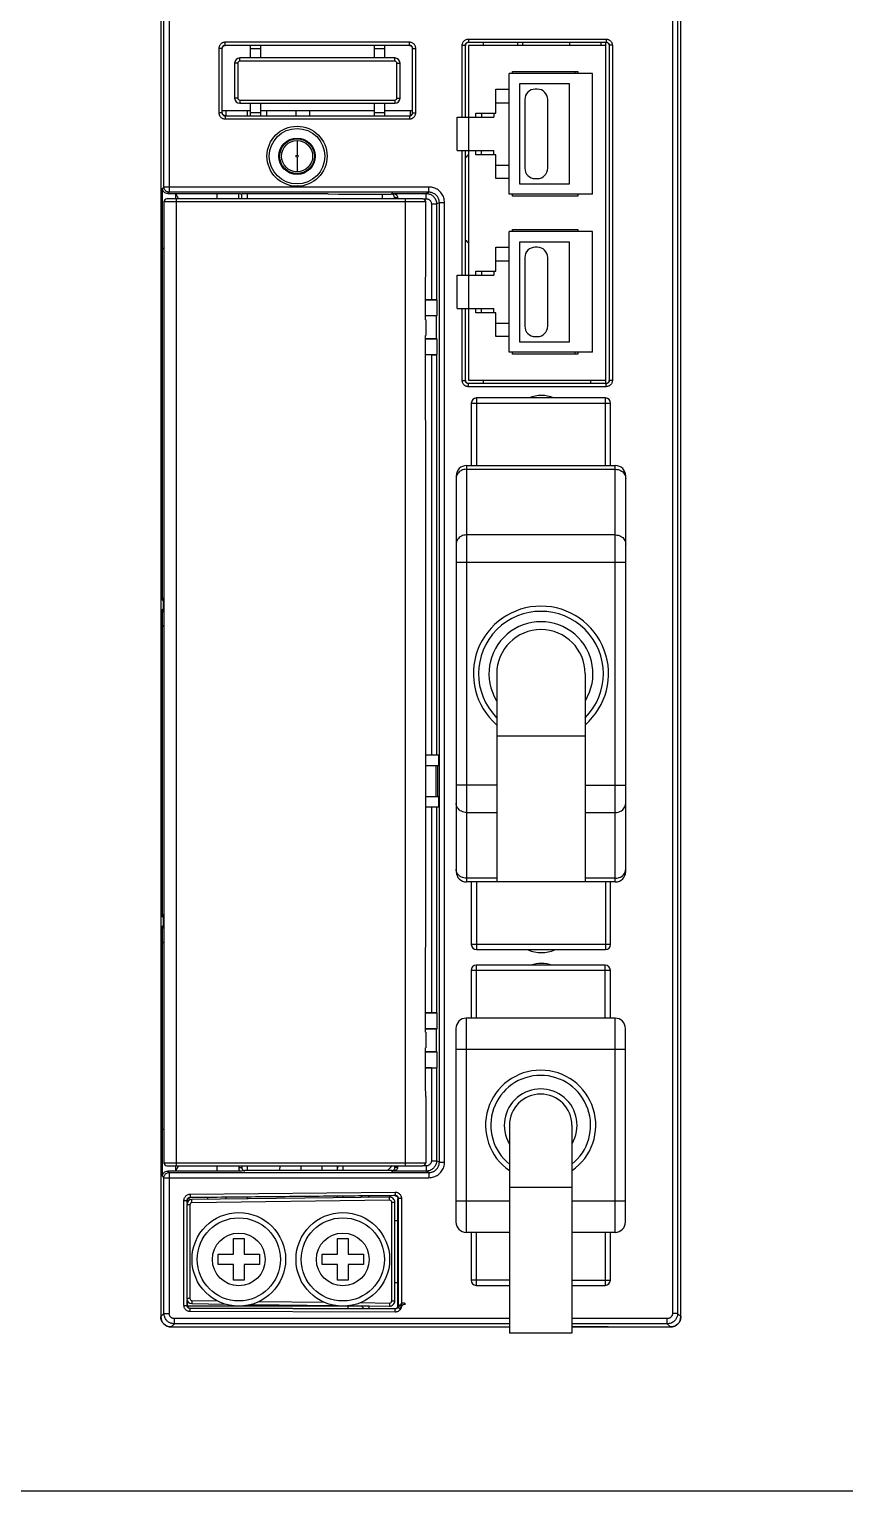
# Model space of a CAD drawing. Header units: millimetres. Extents: x -300 to 54435, y -106 to 60527.
# Drawn here: x 3720.9 to 3799.3, y 1550.3 to 1690.8 of the extents above; entities that cross this region are included whole.
import ezdxf

# ---------------------------------------------------------------- set-up
doc = ezdxf.new("R2010")
doc.units = ezdxf.units.MM

msp = doc.modelspace()

# ---------------------------------------------------------------- linework, layer by layer
at = {"color": 7, "linetype": 'Continuous'}
for p, q in [((3733.569, 1725.922), (3733.569, 1567.027)), ((3783.569, 1567.027), (3783.569, 1725.922)), ((3733.607, 1684.527), (3733.607, 1693.527)), ((3734.374, 1692.787), (3734.374, 1675.167)), ((3782.763, 1692.787), (3782.763, 1567.332)), ((3733.874, 1675.667), (3733.874, 1692.304)), ((3783.263, 1692.304), (3783.263, 1567.332)), ((3763.152, 1689.894), (3776.385, 1689.894)), ((3763.152, 1689.894), (3763.152, 1689.594)), ((3776.385, 1689.894), (3776.385, 1689.594)), ((3739.453, 1688.993), (3739.153, 1688.993)), ((3739.153, 1688.993), (3739.153, 1682.811)), ((3739.453, 1688.993), (3739.469, 1688.977)), ((3739.453, 1688.993), (3739.453, 1682.811)), ((3739.753, 1689.293), (3739.753, 1689.593)), ((3757.485, 1689.593), (3739.753, 1689.593)), ((3739.753, 1689.293), (3739.769, 1689.277)), ((3757.485, 1689.293), (3739.753, 1689.293)), ((3742.169, 1689.277), (3742.169, 1688.077)), ((3742.169, 1688.977), (3743.169, 1688.977)), ((3743.169, 1689.277), (3743.169, 1688.077)), ((3754.069, 1689.277), (3754.069, 1688.077)), ((3754.069, 1688.977), (3755.069, 1688.977)), ((3755.069, 1689.277), (3755.069, 1688.077)), ((3757.469, 1689.277), (3757.485, 1689.293)), ((3757.485, 1689.293), (3757.485, 1689.593)), ((3757.769, 1688.977), (3757.785, 1688.993)), ((3757.785, 1688.993), (3758.084, 1688.993)), ((3757.785, 1682.811), (3757.785, 1688.993)), ((3758.084, 1682.811), (3758.084, 1688.993)), ((3762.552, 1689.294), (3762.852, 1689.294)), ((3762.552, 1682.377), (3762.552, 1689.294)), ((3762.852, 1682.377), (3762.852, 1689.294)), ((3763.152, 1689.594), (3776.385, 1689.594)), ((3776.369, 1689.277), (3763.169, 1689.277)), ((3763.169, 1689.277), (3763.169, 1682.377)), ((3764.569, 1689.594), (3764.569, 1689.277)), ((3767.869, 1689.594), (3767.869, 1689.277)), ((3768.369, 1689.277), (3768.369, 1689.594)), ((3772.869, 1689.594), (3772.869, 1689.277)), ((3775.869, 1689.594), (3775.869, 1689.277)), ((3776.369, 1656.777), (3776.369, 1689.594)), ((3776.985, 1689.294), (3776.685, 1689.294)), ((3776.685, 1689.294), (3776.685, 1657.06)), ((3776.985, 1689.294), (3776.985, 1657.06)), ((3740.669, 1687.577), (3740.669, 1684.227)), ((3740.969, 1687.577), (3740.669, 1687.577)), ((3740.969, 1687.577), (3740.969, 1684.227)), ((3756.069, 1688.077), (3741.169, 1688.077)), ((3741.169, 1687.777), (3741.169, 1688.077)), ((3756.069, 1687.777), (3741.169, 1687.777)), ((3756.069, 1687.777), (3756.069, 1688.077)), ((3756.269, 1684.227), (3756.269, 1687.577)), ((3756.269, 1687.577), (3756.569, 1687.577)), ((3756.569, 1684.227), (3756.569, 1687.577)), ((3767.069, 1674.977), (3767.069, 1686.577)), ((3775.069, 1686.577), (3767.069, 1686.577)), ((3767.369, 1686.777), (3773.669, 1686.777)), ((3767.369, 1686.577), (3767.369, 1686.777)), ((3768.069, 1685.577), (3768.069, 1675.977)), ((3772.869, 1685.577), (3768.069, 1685.577)), ((3772.869, 1675.977), (3772.869, 1685.577)), ((3773.369, 1686.777), (3773.369, 1686.577)), ((3773.669, 1686.777), (3773.669, 1686.577)), ((3775.069, 1674.977), (3775.069, 1686.577)), ((3733.569, 1684.527), (3733.607, 1684.527)), ((3740.969, 1684.227), (3740.669, 1684.227)), ((3741.169, 1684.027), (3756.069, 1684.027)), ((3741.169, 1684.027), (3741.169, 1683.727)), ((3756.069, 1684.027), (3756.069, 1683.727)), ((3756.269, 1684.227), (3756.569, 1684.227)), ((3765.769, 1682.777), (3765.769, 1685.077)), ((3765.769, 1685.077), (3767.069, 1685.077)), ((3768.569, 1684.077), (3768.569, 1677.477)), ((3769.769, 1685.077), (3769.569, 1685.077)), ((3770.769, 1677.477), (3770.769, 1684.077)), ((3739.453, 1682.811), (3739.153, 1682.811)), ((3739.453, 1682.811), (3739.469, 1682.827)), ((3739.469, 1683.027), (3742.169, 1683.027)), ((3739.869, 1682.527), (3739.869, 1683.027)), ((3741.169, 1683.727), (3756.069, 1683.727)), ((3741.869, 1683.027), (3741.869, 1682.527)), ((3742.169, 1683.727), (3742.169, 1682.527)), ((3742.169, 1682.827), (3743.169, 1682.827)), ((3743.169, 1683.727), (3743.169, 1682.527)), ((3743.169, 1683.027), (3754.069, 1683.027)), ((3743.769, 1682.527), (3743.769, 1683.027)), ((3746.569, 1682.527), (3746.569, 1683.027)), ((3747.869, 1683.027), (3747.869, 1682.527)), ((3754.069, 1683.727), (3754.069, 1682.527)), ((3754.069, 1682.827), (3755.069, 1682.827)), ((3755.069, 1683.727), (3755.069, 1682.527)), ((3755.069, 1683.027), (3757.769, 1683.027)), ((3757.569, 1682.527), (3757.569, 1683.027)), ((3757.785, 1682.811), (3757.769, 1682.827)), ((3757.785, 1682.811), (3758.084, 1682.811)), ((3763.869, 1682.377), (3763.869, 1682.777)), ((3763.869, 1682.777), (3765.769, 1682.777)), ((3764.398, 1682.777), (3764.398, 1682.377)), ((3765.598, 1682.777), (3765.598, 1682.377)), ((3765.769, 1683.777), (3767.069, 1683.777)), ((3739.753, 1682.511), (3739.769, 1682.527)), ((3739.753, 1682.511), (3739.753, 1682.211)), ((3739.753, 1682.511), (3757.485, 1682.511)), ((3739.753, 1682.211), (3757.485, 1682.211)), ((3757.485, 1682.511), (3757.469, 1682.527)), ((3757.485, 1682.511), (3757.485, 1682.211)), ((3762.069, 1679.177), (3762.069, 1682.377)), ((3762.069, 1682.377), (3765.598, 1682.377)), ((3763.192, 1679.177), (3763.192, 1682.377)), ((3746.669, 1680.127), (3746.669, 1678.727)), ((3746.669, 1678.527), (3746.669, 1677.127)), ((3762.069, 1679.177), (3765.598, 1679.177)), ((3762.552, 1667.177), (3762.552, 1679.177)), ((3762.852, 1667.177), (3762.852, 1679.177)), ((3763.169, 1679.177), (3763.169, 1667.177)), ((3763.869, 1678.777), (3763.869, 1679.177)), ((3765.769, 1678.777), (3763.869, 1678.777)), ((3764.398, 1678.777), (3764.398, 1679.177)), ((3765.598, 1678.777), (3765.598, 1679.177)), ((3765.769, 1676.477), (3765.769, 1678.777)), ((3765.769, 1677.777), (3767.069, 1677.777)), ((3733.874, 1675.667), (3733.735, 1675.527)), ((3759.348, 1675.667), (3733.874, 1675.667)), ((3759.348, 1675.167), (3759.348, 1675.667)), ((3767.069, 1676.477), (3765.769, 1676.477)), ((3768.069, 1675.977), (3772.869, 1675.977)), ((3769.569, 1676.477), (3769.769, 1676.477)), ((3733.735, 1669.693), (3733.735, 1675.527)), ((3733.854, 1674.227), (3733.854, 1581.827)), ((3759.054, 1674.227), (3733.854, 1674.227)), ((3758.754, 1674.527), (3734.154, 1674.527)), ((3734.374, 1675.167), (3734.234, 1675.027)), ((3734.234, 1675.027), (3741.063, 1675.027)), ((3759.348, 1675.167), (3734.374, 1675.167)), ((3734.969, 1675.027), (3735.281, 1674.527)), ((3734.969, 1675.027), (3734.969, 1674.527)), ((3735.054, 1674.527), (3735.054, 1581.527)), ((3738.969, 1675.027), (3738.969, 1674.527)), ((3741.063, 1674.527), (3741.063, 1675.027)), ((3749.669, 1675.023), (3741.346, 1675.023)), ((3741.365, 1675.023), (3741.363, 1675.022)), ((3741.363, 1674.527), (3741.363, 1675.022)), ((3741.869, 1675.023), (3741.869, 1674.527)), ((3749.669, 1675.023), (3750.669, 1674.989)), ((3750.669, 1674.989), (3755.73, 1674.989)), ((3754.869, 1674.527), (3754.869, 1674.989)), ((3755.73, 1674.989), (3755.777, 1675.036)), ((3755.777, 1675.036), (3759.087, 1675.036)), ((3756.03, 1674.689), (3756.064, 1674.722)), ((3756.03, 1674.527), (3756.03, 1674.689)), ((3757.054, 1674.527), (3757.054, 1581.527)), ((3758.754, 1674.536), (3759.086, 1674.536)), ((3759.054, 1667.547), (3759.054, 1674.227)), ((3759.086, 1674.536), (3759.086, 1675.036)), ((3759.087, 1675.036), (3759.348, 1675.167)), ((3760.086, 1674.036), (3760.349, 1674.167)), ((3760.349, 1581.887), (3760.349, 1674.167)), ((3760.349, 1674.167), (3760.848, 1674.167)), ((3760.848, 1581.887), (3760.848, 1674.167)), ((3775.069, 1674.977), (3767.069, 1674.977)), ((3767.369, 1674.777), (3767.369, 1674.977)), ((3773.669, 1674.777), (3767.369, 1674.777)), ((3773.669, 1674.977), (3773.669, 1674.777)), ((3759.586, 1674.036), (3760.086, 1674.036)), ((3759.586, 1674.036), (3759.586, 1664.819)), ((3760.086, 1674.036), (3760.086, 1664.811)), ((3767.069, 1659.777), (3767.069, 1671.377)), ((3775.069, 1671.377), (3767.069, 1671.377)), ((3767.369, 1671.577), (3773.669, 1671.577)), ((3767.369, 1671.377), (3767.369, 1671.577)), ((3773.669, 1671.577), (3773.669, 1671.377)), ((3775.069, 1659.777), (3775.069, 1671.377)), ((3768.069, 1670.377), (3768.069, 1660.777)), ((3772.869, 1670.377), (3768.069, 1670.377)), ((3772.869, 1660.777), (3772.869, 1670.377)), ((3733.854, 1669.812), (3733.733, 1669.691)), ((3733.733, 1635.929), (3733.733, 1669.691)), ((3765.769, 1667.577), (3765.769, 1669.877)), ((3765.769, 1669.877), (3767.069, 1669.877)), ((3765.769, 1668.577), (3767.069, 1668.577)), ((3768.569, 1668.877), (3768.569, 1662.277)), ((3769.769, 1669.877), (3769.569, 1669.877)), ((3770.769, 1662.277), (3770.769, 1668.877)), ((3762.069, 1663.977), (3762.069, 1667.177)), ((3762.069, 1667.177), (3765.598, 1667.177)), ((3763.192, 1663.977), (3763.192, 1667.177)), ((3763.869, 1667.177), (3763.869, 1667.577)), ((3763.869, 1667.577), (3765.769, 1667.577)), ((3764.398, 1667.577), (3764.398, 1667.177)), ((3765.598, 1667.577), (3765.598, 1667.177)), ((3759.022, 1662.877), (3759.022, 1666.948)), ((3759.027, 1666.935), (3759.022, 1666.948)), ((3759.027, 1662.877), (3759.027, 1666.936)), ((3759.586, 1664.819), (3759.027, 1664.819)), ((3760.125, 1664.792), (3759.027, 1664.792)), ((3760.086, 1664.811), (3760.125, 1664.792)), ((3760.125, 1663.297), (3760.125, 1664.792)), ((3759.027, 1663.297), (3760.125, 1663.297)), ((3760.069, 1663.269), (3759.027, 1663.269)), ((3760.069, 1663.269), (3760.125, 1663.297)), ((3760.069, 1661.069), (3760.069, 1663.269)), ((3762.069, 1663.977), (3765.598, 1663.977)), ((3762.552, 1657.06), (3762.552, 1663.977)), ((3762.852, 1657.06), (3762.852, 1663.977)), ((3763.169, 1663.977), (3763.169, 1657.077)), ((3763.869, 1663.577), (3763.869, 1663.977)), ((3765.769, 1663.577), (3763.869, 1663.577)), ((3764.398, 1663.577), (3764.398, 1663.977)), ((3765.598, 1663.577), (3765.598, 1663.977)), ((3765.769, 1661.277), (3765.769, 1663.577)), ((3759.022, 1662.877), (3759.054, 1662.877)), ((3759.054, 1662.877), (3759.054, 1661.377)), ((3765.769, 1662.577), (3767.069, 1662.577)), ((3759.022, 1653.306), (3759.022, 1661.377)), ((3759.022, 1661.377), (3759.054, 1661.377)), ((3759.027, 1653.318), (3759.027, 1661.377)), ((3760.069, 1661.069), (3759.027, 1661.069)), ((3760.125, 1661.042), (3759.027, 1661.042)), ((3760.069, 1661.069), (3760.125, 1661.042)), ((3760.125, 1659.547), (3760.125, 1661.042)), ((3767.069, 1661.277), (3765.769, 1661.277)), ((3768.069, 1660.777), (3772.869, 1660.777)), ((3769.569, 1661.277), (3769.769, 1661.277)), ((3759.027, 1659.547), (3760.125, 1659.547)), ((3759.586, 1659.519), (3759.027, 1659.519)), ((3759.586, 1659.519), (3759.586, 1621.027)), ((3760.086, 1659.528), (3760.125, 1659.547)), ((3760.086, 1659.528), (3760.086, 1621.027)), ((3775.069, 1659.777), (3767.069, 1659.777)), ((3767.369, 1659.577), (3767.369, 1659.777)), ((3773.669, 1659.577), (3767.369, 1659.577)), ((3773.369, 1659.777), (3773.369, 1659.577)), ((3773.669, 1659.777), (3773.669, 1659.577)), ((3762.552, 1657.06), (3762.852, 1657.06)), ((3776.385, 1656.76), (3763.152, 1656.76)), ((3763.152, 1656.46), (3763.152, 1656.76)), ((3776.385, 1656.46), (3763.152, 1656.46)), ((3763.169, 1657.077), (3776.369, 1657.077)), ((3764.569, 1657.077), (3764.569, 1656.76)), ((3774.869, 1657.077), (3774.869, 1656.76)), ((3776.385, 1656.46), (3776.385, 1656.76)), ((3776.985, 1657.06), (3776.685, 1657.06)), ((3763.419, 1654.877), (3776.819, 1654.877)), ((3763.419, 1654.877), (3763.419, 1648.877)), ((3776.319, 1655.377), (3763.919, 1655.377)), ((3763.919, 1655.377), (3763.919, 1648.877)), ((3776.319, 1648.877), (3776.319, 1655.377)), ((3776.819, 1648.877), (3776.819, 1654.877)), ((3759.022, 1653.306), (3759.027, 1653.319)), ((3759.054, 1603.047), (3759.054, 1652.706)), ((3762.969, 1648.877), (3777.269, 1648.877)), ((3762.969, 1648.877), (3762.969, 1608.827)), ((3777.269, 1608.827), (3777.269, 1648.877)), ((3761.969, 1647.877), (3761.969, 1609.827)), ((3762.969, 1648.519), (3777.269, 1648.519)), ((3778.269, 1609.827), (3778.269, 1647.877)), ((3777.269, 1642.201), (3762.969, 1642.201)), ((3778.269, 1639.559), (3761.969, 1639.559)), ((3733.733, 1635.929), (3733.796, 1635.866)), ((3733.796, 1635.088), (3733.735, 1635.027)), ((3733.735, 1633.393), (3733.735, 1635.027)), ((3733.796, 1635.866), (3733.796, 1635.088)), ((3733.854, 1633.512), (3733.733, 1633.391)), ((3733.733, 1605.479), (3733.733, 1633.391)), ((3765.869, 1628.852), (3765.869, 1608.852)), ((3774.369, 1628.852), (3774.369, 1608.852)), ((3774.369, 1622.852), (3765.869, 1622.852)), ((3760.278, 1621.027), (3759.054, 1621.027)), ((3760.278, 1621.027), (3760.278, 1620.027)), ((3759.054, 1620.027), (3760.278, 1620.027)), ((3760.008, 1620.027), (3760.008, 1617.027)), ((3760.208, 1617.027), (3760.208, 1620.027)), ((3765.869, 1618.145), (3761.969, 1618.145)), ((3774.369, 1618.145), (3778.269, 1618.145)), ((3760.278, 1617.027), (3759.054, 1617.027)), ((3760.278, 1617.027), (3760.278, 1616.027)), ((3760.278, 1616.027), (3759.054, 1616.027)), ((3759.586, 1616.027), (3759.586, 1596.239)), ((3760.086, 1616.027), (3760.086, 1596.231)), ((3762.969, 1615.503), (3765.869, 1615.503)), ((3774.369, 1615.503), (3777.269, 1615.503)), ((3765.869, 1609.185), (3762.969, 1609.185)), ((3777.269, 1608.827), (3762.969, 1608.827)), ((3763.419, 1608.827), (3763.419, 1602.827)), ((3763.919, 1608.827), (3763.919, 1602.327)), ((3774.369, 1608.852), (3765.869, 1608.852)), ((3777.269, 1609.185), (3774.369, 1609.185)), ((3776.319, 1608.827), (3776.319, 1602.327)), ((3776.819, 1602.827), (3776.819, 1608.827)), ((3733.569, 1607.527), (3733.607, 1607.527)), ((3733.607, 1598.527), (3733.607, 1607.527)), ((3733.733, 1605.479), (3733.796, 1605.416)), ((3733.796, 1605.416), (3733.796, 1604.638)), ((3733.796, 1604.638), (3733.735, 1604.577)), ((3733.735, 1602.943), (3733.735, 1604.577)), ((3733.854, 1603.062), (3733.733, 1602.941)), ((3733.733, 1585.027), (3733.733, 1602.941)), ((3776.819, 1602.827), (3763.419, 1602.827)), ((3759.022, 1594.377), (3759.022, 1602.448)), ((3759.027, 1602.435), (3759.022, 1602.448)), ((3759.027, 1594.377), (3759.027, 1602.436)), ((3763.919, 1602.327), (3776.319, 1602.327)), ((3776.794, 1600.327), (3763.394, 1600.327)), ((3763.394, 1600.327), (3763.394, 1595.727)), ((3776.294, 1600.827), (3763.894, 1600.827)), ((3763.894, 1600.827), (3763.894, 1595.727)), ((3776.294, 1595.727), (3776.294, 1600.827)), ((3776.794, 1595.727), (3776.794, 1600.327)), ((3733.569, 1598.527), (3733.607, 1598.527)), ((3759.586, 1596.239), (3759.027, 1596.239)), ((3760.125, 1596.212), (3759.027, 1596.212)), ((3760.086, 1596.231), (3760.125, 1596.212)), ((3760.125, 1594.717), (3760.125, 1596.212)), ((3777.244, 1595.727), (3762.944, 1595.727)), ((3762.944, 1595.727), (3762.944, 1575.127)), ((3777.244, 1575.127), (3777.244, 1595.727)), ((3759.022, 1594.377), (3759.054, 1594.377)), ((3759.027, 1594.717), (3760.125, 1594.717)), ((3760.069, 1594.689), (3759.027, 1594.689)), ((3759.054, 1594.377), (3759.054, 1592.877)), ((3760.069, 1594.689), (3760.125, 1594.717)), ((3760.069, 1592.489), (3760.069, 1594.689)), ((3761.944, 1594.727), (3761.944, 1576.127)), ((3778.244, 1576.127), (3778.244, 1594.727)), ((3759.022, 1592.877), (3759.054, 1592.877)), ((3759.022, 1588.806), (3759.022, 1592.877)), ((3759.027, 1588.818), (3759.027, 1592.877)), ((3778.244, 1592.727), (3761.944, 1592.727)), ((3760.069, 1592.489), (3759.027, 1592.489)), ((3760.125, 1592.462), (3759.027, 1592.462)), ((3760.069, 1592.489), (3760.125, 1592.462)), ((3760.125, 1590.967), (3760.125, 1592.462)), ((3759.027, 1590.967), (3760.125, 1590.967)), ((3759.586, 1590.939), (3759.027, 1590.939)), ((3759.586, 1590.939), (3759.586, 1582.018)), ((3760.086, 1590.948), (3760.125, 1590.967)), ((3760.086, 1590.948), (3760.086, 1582.018)), ((3759.022, 1588.806), (3759.027, 1588.819)), ((3759.054, 1588.206), (3759.054, 1581.827)), ((3733.854, 1585.027), (3733.733, 1585.027)), ((3733.735, 1580.527), (3733.735, 1585.027)), ((3767.094, 1585.427), (3767.094, 1565.427)), ((3773.094, 1585.427), (3773.094, 1565.427)), ((3733.854, 1581.827), (3759.054, 1581.827)), ((3734.154, 1581.527), (3758.754, 1581.527)), ((3734.969, 1581.527), (3734.969, 1581.027)), ((3735.281, 1581.527), (3734.969, 1581.027)), ((3738.969, 1581.527), (3738.969, 1581.027)), ((3741.063, 1581.527), (3741.063, 1581.332)), ((3741.363, 1581.527), (3741.363, 1581.332)), ((3741.869, 1581.527), (3741.869, 1581.065)), ((3744.981, 1581.065), (3745.088, 1581.527)), ((3747.069, 1581.065), (3747.069, 1581.527)), ((3749.069, 1581.065), (3749.069, 1581.527)), ((3750.569, 1581.065), (3750.569, 1581.527)), ((3751.069, 1581.527), (3751.069, 1581.065)), ((3755.357, 1581.065), (3755.819, 1581.527)), ((3759.086, 1581.518), (3758.754, 1581.518)), ((3759.086, 1581.518), (3759.086, 1581.018)), ((3759.586, 1582.018), (3760.086, 1582.018)), ((3760.349, 1581.887), (3760.086, 1582.018)), ((3760.349, 1581.887), (3760.848, 1581.887)), ((3733.735, 1580.527), (3733.874, 1580.387)), ((3733.874, 1567.332), (3733.874, 1580.387)), ((3733.874, 1580.387), (3759.348, 1580.387)), ((3734.234, 1581.027), (3734.374, 1580.887)), ((3741.147, 1581.027), (3734.234, 1581.027)), ((3734.374, 1580.887), (3734.374, 1567.332)), ((3734.374, 1580.887), (3759.348, 1580.887)), ((3741.363, 1581.332), (3741.063, 1581.332)), ((3741.664, 1581.032), (3741.63, 1581.065)), ((3755.807, 1581.065), (3741.63, 1581.065)), ((3755.76, 1581.018), (3755.807, 1581.065)), ((3759.086, 1581.018), (3755.76, 1581.018)), ((3759.348, 1580.887), (3759.086, 1581.018)), ((3759.348, 1580.887), (3759.348, 1580.387)), ((3736.391, 1578.801), (3756.096, 1578.996)), ((3736.391, 1578.801), (3736.394, 1578.501)), ((3736.394, 1578.501), (3756.099, 1578.696)), ((3750.569, 1578.458), (3750.569, 1578.606)), ((3751.069, 1578.611), (3751.069, 1578.464)), ((3752.778, 1578.486), (3752.92, 1578.629)), ((3753.494, 1578.495), (3753.634, 1578.636)), ((3756.096, 1578.996), (3756.099, 1578.696)), ((3773.094, 1579.427), (3767.094, 1579.427)), ((3735.797, 1568.105), (3735.797, 1578.201)), ((3735.797, 1578.201), (3736.097, 1578.201)), ((3736.069, 1577.783), (3736.069, 1568.771)), ((3736.369, 1577.783), (3736.069, 1577.783)), ((3736.097, 1577.927), (3736.097, 1578.201)), ((3736.13, 1578.01), (3736.13, 1578.168)), ((3736.155, 1578.048), (3736.156, 1578.17)), ((3736.369, 1577.783), (3736.369, 1568.771)), ((3755.562, 1578.521), (3736.562, 1578.283)), ((3736.566, 1577.983), (3736.562, 1578.283)), ((3755.566, 1578.221), (3736.566, 1577.983)), ((3738.069, 1578.484), (3738.069, 1578.302)), ((3739.869, 1578.324), (3739.869, 1578.502)), ((3741.869, 1578.521), (3741.869, 1578.349)), ((3755.566, 1578.221), (3755.562, 1578.521)), ((3755.769, 1568.533), (3755.769, 1578.021)), ((3755.769, 1578.021), (3756.069, 1578.021)), ((3756.069, 1568.533), (3756.069, 1578.021)), ((3756.369, 1578.362), (3756.402, 1578.396)), ((3756.369, 1568.077), (3756.369, 1578.351)), ((3756.402, 1578.396), (3756.402, 1568.056)), ((3756.702, 1578.396), (3756.402, 1578.396)), ((3756.702, 1578.396), (3756.702, 1568.056)), ((3767.094, 1578.127), (3761.944, 1578.127)), ((3778.244, 1578.127), (3773.094, 1578.127)), ((3756.069, 1576.277), (3756.369, 1576.277)), ((3740.569, 1574.527), (3741.569, 1574.527)), ((3740.569, 1573.027), (3740.569, 1574.527)), ((3741.569, 1574.527), (3741.569, 1573.027)), ((3750.569, 1574.527), (3751.569, 1574.527)), ((3750.569, 1573.027), (3750.569, 1574.527)), ((3751.569, 1574.527), (3751.569, 1573.027)), ((3767.094, 1575.127), (3762.944, 1575.127)), ((3763.394, 1575.127), (3763.394, 1570.527)), ((3763.894, 1575.127), (3763.894, 1570.027)), ((3777.244, 1575.127), (3773.094, 1575.127)), ((3776.294, 1575.127), (3776.294, 1570.027)), ((3776.794, 1570.527), (3776.794, 1575.127)), ((3739.069, 1573.027), (3740.569, 1573.027)), ((3739.069, 1572.027), (3739.069, 1573.027)), ((3741.569, 1573.027), (3743.069, 1573.027)), ((3743.069, 1573.027), (3743.069, 1572.027)), ((3749.069, 1573.027), (3750.569, 1573.027)), ((3749.069, 1572.027), (3749.069, 1573.027)), ((3751.569, 1573.027), (3753.069, 1573.027)), ((3753.069, 1573.027), (3753.069, 1572.027)), ((3740.569, 1572.027), (3739.069, 1572.027)), ((3740.569, 1570.527), (3740.569, 1572.027)), ((3743.069, 1572.027), (3741.569, 1572.027)), ((3741.569, 1572.027), (3741.569, 1570.527)), ((3750.569, 1572.027), (3749.069, 1572.027)), ((3750.569, 1570.527), (3750.569, 1572.027)), ((3753.069, 1572.027), (3751.569, 1572.027)), ((3751.569, 1572.027), (3751.569, 1570.527)), ((3741.569, 1570.527), (3740.569, 1570.527)), ((3751.569, 1570.527), (3750.569, 1570.527)), ((3756.369, 1570.277), (3756.069, 1570.277)), ((3767.094, 1570.527), (3763.394, 1570.527)), ((3773.094, 1570.527), (3776.794, 1570.527)), ((3736.369, 1568.771), (3736.069, 1568.771)), ((3763.894, 1570.027), (3767.094, 1570.027)), ((3773.094, 1570.027), (3776.294, 1570.027)), ((3735.797, 1568.105), (3736.097, 1568.105)), ((3736.097, 1568.105), (3736.097, 1568.627)), ((3736.13, 1568.138), (3736.13, 1568.544)), ((3736.131, 1568.138), (3736.132, 1568.542)), ((3753.569, 1568.027), (3736.16, 1568.027)), ((3736.43, 1567.838), (3736.396, 1567.805)), ((3756.101, 1567.756), (3736.396, 1567.805)), ((3736.396, 1567.505), (3736.396, 1567.805)), ((3756.101, 1567.456), (3736.396, 1567.505)), ((3756.068, 1567.783), (3736.43, 1567.838)), ((3736.566, 1568.571), (3736.562, 1568.271)), ((3736.562, 1568.271), (3739.773, 1568.231)), ((3736.566, 1568.571), (3739.005, 1568.54)), ((3742.264, 1568.2), (3750.341, 1568.099)), ((3742.369, 1568.198), (3742.369, 1568.127)), ((3742.369, 1568.127), (3747.569, 1568.127)), ((3743.028, 1568.49), (3749.271, 1568.412)), ((3743.19, 1568.027), (3743.3, 1568.127)), ((3746.537, 1568.146), (3746.537, 1568.027)), ((3746.569, 1568.146), (3746.569, 1568.027)), ((3749.981, 1568.103), (3750.009, 1568.073)), ((3751.569, 1567.796), (3751.569, 1568.027)), ((3751.685, 1568.082), (3755.562, 1568.033)), ((3752.775, 1568.368), (3755.566, 1568.333)), ((3753.104, 1567.791), (3752.869, 1568.027)), ((3753.276, 1568.027), (3753.276, 1568.062)), ((3753.569, 1568.058), (3753.569, 1567.79)), ((3755.566, 1568.333), (3755.562, 1568.033)), ((3755.769, 1568.533), (3756.069, 1568.533)), ((3756.101, 1567.756), (3756.068, 1567.789)), ((3756.101, 1567.456), (3756.101, 1567.756)), ((3756.402, 1568.056), (3756.369, 1568.089)), ((3756.702, 1568.056), (3756.402, 1568.056)), ((3756.465, 1567.868), (3756.606, 1567.727)), ((3757.106, 1568.227), (3756.973, 1568.36)), ((3733.874, 1567.332), (3733.569, 1567.027)), ((3733.874, 1567.332), (3734.374, 1567.332)), ((3734.874, 1566.333), (3734.569, 1566.027)), ((3734.569, 1566.027), (3767.094, 1566.027)), ((3767.094, 1566.833), (3734.874, 1566.833)), ((3734.874, 1566.333), (3734.874, 1566.833)), ((3767.094, 1566.333), (3734.874, 1566.333)), ((3782.263, 1566.833), (3773.094, 1566.833)), ((3782.263, 1566.333), (3773.094, 1566.333)), ((3773.094, 1566.065), (3776.569, 1566.065)), ((3773.094, 1566.027), (3782.569, 1566.027)), ((3776.569, 1566.027), (3776.569, 1566.065)), ((3782.263, 1566.333), (3782.263, 1566.833)), ((3782.263, 1566.333), (3782.569, 1566.027)), ((3783.263, 1567.332), (3782.763, 1567.332)), ((3783.263, 1567.332), (3783.569, 1567.027)), ((3773.094, 1565.427), (3767.094, 1565.427))]:
    msp.add_line(p, q, dxfattribs=at)
msp.add_line((3443.502, 1550.274), (3877.738, 1550.274))
for centre, radius in [((3746.669, 1678.627), 2.89), ((3746.669, 1678.627), 2.669), ((3746.669, 1678.627), 1.751), ((3746.669, 1678.627), 1.672), ((3746.669, 1678.627), 1.5), ((3746.669, 1678.627), 0.1), ((3741.069, 1572.527), 4.5), ((3741.069, 1572.527), 4), ((3751.069, 1572.527), 4.5), ((3751.069, 1572.527), 4), ((3741.069, 1572.527), 2.537), ((3751.069, 1572.527), 2.537)]:
    msp.add_circle(centre, radius, dxfattribs=at)
for centre, radius, start, end in [((3741.169, 1687.577), 0.5, 90, 180), ((3741.169, 1687.577), 0.2, 90, 180), ((3756.069, 1687.577), 0.5, 0, 90), ((3756.069, 1687.577), 0.2, 0, 90), ((3741.169, 1684.227), 0.5, 180, 270), ((3741.169, 1684.227), 0.2, 180, 270), ((3756.069, 1684.227), 0.2, 270, 0), ((3756.069, 1684.227), 0.5, 270, 0), ((3769.569, 1684.077), 1, 90, 180), ((3769.769, 1684.077), 1, 0, 90), ((3767.369, 1674.527), 6, 134.823, 138.97307), ((3769.569, 1677.477), 1, 180, 270), ((3769.769, 1677.477), 1, 270, 0), ((3734.154, 1674.227), 0.3, 90, 180), ((3758.754, 1674.227), 0.3, 0, 90), ((3767.369, 1674.527), 6, 221.02693, 225.177), ((3769.569, 1668.877), 1, 90, 180), ((3769.769, 1668.877), 1, 0, 90), ((3769.569, 1662.277), 1, 180, 270), ((3769.769, 1662.277), 1, 270, 0), ((3763.919, 1654.877), 0.5, 90, 180), ((3770.169, 1652.299), 3.317, 69.31391, 110.69797), ((3776.319, 1654.877), 0.5, 0, 90), ((3762.969, 1647.877), 1, 90, 180), ((3777.269, 1647.877), 1, 0, 90), ((3770.119, 1628.852), 6.5, 311.03496, 228.96504), ((3770.119, 1628.852), 6, 315.2713, 224.72879), ((3770.119, 1628.852), 5, 328.70037, 211.29963), ((3770.119, 1628.852), 4.25, 0, 180), ((3762.969, 1609.827), 1, 180, 270), ((3777.269, 1609.827), 1, 270, 0), ((3763.919, 1602.827), 0.5, 180, 270), ((3776.319, 1602.827), 0.5, 270, 0), ((3770.169, 1605.352), 3.317, 247.10304, 292.90247), ((3763.894, 1600.327), 0.5, 90, 180), ((3770.169, 1597.677), 3.317, 72.26015, 107.76051), ((3776.294, 1600.327), 0.5, 0, 90), ((3762.944, 1594.727), 1, 90, 180), ((3777.244, 1594.727), 1, 0, 90), ((3770.094, 1585.427), 5.3, 304.6163, 235.37235), ((3770.094, 1585.427), 4.8, 308.77013, 231.25459), ((3770.094, 1585.427), 3.5, 329.56273, 210.43727), ((3770.094, 1585.427), 3, 0, 180), ((3734.154, 1581.827), 0.3, 180, 270), ((3758.754, 1581.827), 0.3, 270, 0), ((3736.569, 1577.783), 0.5, 90.71616, 180), ((3736.569, 1577.783), 0.2, 90.71616, 180), ((3755.569, 1578.021), 0.5, 0, 90.71616), ((3755.569, 1578.021), 0.2, 0, 90.71616), ((3762.944, 1576.127), 1, 180, 270), ((3777.244, 1576.127), 1, 270, 0), ((3763.894, 1570.527), 0.5, 180, 270), ((3776.294, 1570.527), 0.5, 270, 0), ((3736.569, 1568.771), 0.5, 180, 269.28384), ((3736.569, 1568.771), 0.2, 180, 269.28384), ((3742.369, 1568.627), 0.5, 246.36286, 270), ((3755.569, 1568.533), 0.5, 269.28384, 0), ((3755.569, 1568.533), 0.2, 269.28384, 0), ((3734.569, 1567.027), 1, 180, 270), ((3782.569, 1567.027), 1, 270, 0)]:
    msp.add_arc(centre, radius, start, end, dxfattribs=at)
for points, start_tangent, end_tangent in [([(3762.552, 1689.294), (3762.558, 1689.38), (3762.579, 1689.47), (3762.617, 1689.565), (3762.679, 1689.662), (3762.766, 1689.753), (3762.878, 1689.827), (3763.01, 1689.876), (3763.152, 1689.894)], (-0.0000119, 1), (1, 0.0000489)), ([(3776.385, 1689.894), (3776.472, 1689.887), (3776.562, 1689.867), (3776.657, 1689.829), (3776.754, 1689.767), (3776.845, 1689.68), (3776.919, 1689.567), (3776.968, 1689.436), (3776.985, 1689.294)], (1, 0.0000119), (0.0000489, -1)), ([(3739.753, 1689.593), (3739.68, 1689.588), (3739.601, 1689.573), (3739.516, 1689.544), (3739.428, 1689.497), (3739.343, 1689.431), (3739.266, 1689.343), (3739.205, 1689.238), (3739.166, 1689.119), (3739.153, 1688.993)], (-1, -0.0000107), (0.0000666, -1)), ([(3739.753, 1689.293), (3739.716, 1689.291), (3739.677, 1689.283), (3739.634, 1689.268), (3739.591, 1689.245), (3739.548, 1689.212), (3739.509, 1689.168), (3739.479, 1689.115), (3739.46, 1689.056), (3739.453, 1688.993)], (-1, 0.0002973), (0.0003485, -0.9999999)), ([(3739.469, 1688.977), (3739.509, 1689.127), (3739.619, 1689.237), (3739.769, 1689.277)], (0, 1), (1, 0)), ([(3757.469, 1689.277), (3757.619, 1689.237), (3757.729, 1689.127), (3757.769, 1688.977)], (1, 0), (0, -1)), ([(3758.084, 1688.993), (3758.08, 1689.067), (3758.064, 1689.148), (3758.034, 1689.234), (3757.986, 1689.322), (3757.918, 1689.408), (3757.83, 1689.483), (3757.725, 1689.543), (3757.608, 1689.58), (3757.485, 1689.593)], (0.0000002, 1), (-1, 0.0000404)), ([(3757.785, 1688.993), (3757.782, 1689.03), (3757.774, 1689.07), (3757.759, 1689.113), (3757.735, 1689.158), (3757.701, 1689.2), (3757.657, 1689.238), (3757.605, 1689.268), (3757.546, 1689.286), (3757.485, 1689.293)], (0.0003048, 1), (-1, -0.0002789)), ([(3762.852, 1689.294), (3762.855, 1689.337), (3762.865, 1689.382), (3762.885, 1689.429), (3762.915, 1689.478), (3762.959, 1689.523), (3763.015, 1689.561), (3763.081, 1689.585), (3763.152, 1689.594)], (-0.000084, 1), (1, -0.0000441)), ([(3763.019, 1689.537), (3762.909, 1689.427), (3762.869, 1689.277)], (-0.8670692, -0.4981878), (0, -1)), ([(3763.169, 1689.577), (3763.019, 1689.537)], (-1, 0), (-0.8670692, -0.4981878)), ([(3776.614, 1689.464), (3776.509, 1689.551), (3776.374, 1689.583)], (-0.6037868, 0.7971459), (-0.9999993, -0.0012218)), ([(3776.385, 1689.594), (3776.428, 1689.59), (3776.474, 1689.58), (3776.521, 1689.561), (3776.57, 1689.53), (3776.615, 1689.487), (3776.652, 1689.431), (3776.677, 1689.365), (3776.685, 1689.294)], (1, 0.000084), (-0.0000441, -1)), ([(3776.669, 1689.343), (3776.614, 1689.464)], (-0.2010586, 0.9795792), (-0.6037868, 0.7971459)), ([(3739.153, 1682.811), (3739.157, 1682.738), (3739.173, 1682.659), (3739.202, 1682.574), (3739.248, 1682.487), (3739.315, 1682.401), (3739.402, 1682.324), (3739.508, 1682.263), (3739.627, 1682.225), (3739.753, 1682.211)], (0.0000107, -1), (1, 0.0000666)), ([(3739.453, 1682.811), (3739.455, 1682.775), (3739.463, 1682.735), (3739.477, 1682.693), (3739.501, 1682.649), (3739.534, 1682.606), (3739.578, 1682.568), (3739.63, 1682.537), (3739.69, 1682.518), (3739.753, 1682.511)], (-0.0002973, -1), (0.9999999, 0.0003485)), ([(3739.769, 1682.527), (3739.619, 1682.567), (3739.509, 1682.677), (3739.469, 1682.827)], (-1, 0), (0, 1)), ([(3757.469, 1682.527), (3757.619, 1682.567), (3757.729, 1682.677), (3757.769, 1682.827)], (1, 0), (0, 1)), ([(3757.485, 1682.211), (3757.557, 1682.216), (3757.637, 1682.231), (3757.721, 1682.26), (3757.809, 1682.306), (3757.895, 1682.373), (3757.971, 1682.461), (3758.032, 1682.566), (3758.071, 1682.685), (3758.084, 1682.811)], (1, 0.0000107), (-0.0000666, 1)), ([(3757.485, 1682.511), (3757.521, 1682.513), (3757.561, 1682.521), (3757.603, 1682.536), (3757.647, 1682.559), (3757.69, 1682.592), (3757.728, 1682.636), (3757.758, 1682.689), (3757.778, 1682.748), (3757.785, 1682.811)], (1, -0.0002973), (-0.0003485, 0.9999999)), ([(3734.374, 1675.167), (3734.276, 1675.177), (3734.171, 1675.21), (3734.067, 1675.272), (3733.973, 1675.369), (3733.903, 1675.501), (3733.874, 1675.667)], (-1, 0.0003046), (-0.0003046, 1)), ([(3760.848, 1674.167), (3760.775, 1674.63), (3760.562, 1675.048), (3760.231, 1675.38), (3759.813, 1675.593), (3759.348, 1675.667)], (-0.0000607, 1), (-1, -0.0000664)), ([(3734.234, 1675.027), (3734.043, 1675.065), (3733.881, 1675.173), (3733.773, 1675.336), (3733.735, 1675.527)], (-1, 0), (0, 1)), ([(3741.063, 1675.027), (3741.185, 1675.027), (3741.284, 1675.025), (3741.346, 1675.023)], (1, 0), (0.9987835, -0.0493103)), ([(3756.03, 1674.689), (3755.99, 1674.839), (3755.88, 1674.948), (3755.73, 1674.989)], (0, 1), (-1, 0)), ([(3756.364, 1674.652), (3756.361, 1674.692), (3756.351, 1674.732), (3756.333, 1674.773), (3756.308, 1674.814), (3756.274, 1674.855), (3756.23, 1674.894), (3756.176, 1674.931), (3756.113, 1674.964), (3756.041, 1674.992), (3755.96, 1675.015), (3755.872, 1675.029), (3755.777, 1675.036)], (0.0066596, 0.9999778), (-0.999917, 0.0128819)), ([(3756.064, 1674.536), (3756.064, 1674.63), (3756.064, 1674.722)], (-0.0000058, 1), (0.0041856, 0.9999912)), ([(3756.064, 1674.722), (3756.106, 1674.688), (3756.215, 1674.662), (3756.364, 1674.652)], (0.0725299, -0.9973662), (0.9999921, -0.0039624)), ([(3756.364, 1674.536), (3756.364, 1674.595), (3756.364, 1674.652)], (-0.0000005, 1), (0.0067008, 0.9999775)), ([(3759.086, 1674.536), (3759.147, 1674.532)], (1, -0.0000012), (0.9925591, -0.121764)), ([(3759.087, 1675.036), (3759.208, 1675.028), (3759.332, 1675.005), (3759.458, 1674.964), (3759.586, 1674.901), (3759.712, 1674.815), (3759.832, 1674.701), (3759.937, 1674.56), (3760.018, 1674.396), (3760.069, 1674.218), (3760.086, 1674.036)], (0.9999997, -0.0007989), (0.0003128, -1)), ([(3759.147, 1674.532), (3759.209, 1674.52), (3759.272, 1674.5), (3759.336, 1674.469), (3759.399, 1674.425), (3759.459, 1674.368), (3759.512, 1674.298), (3759.552, 1674.216), (3759.577, 1674.127), (3759.586, 1674.036)], (0.9925591, -0.121764), (0.0000336, -1)), ([(3760.349, 1674.167), (3760.3, 1674.476), (3760.158, 1674.755), (3759.937, 1674.976), (3759.659, 1675.118), (3759.348, 1675.167)], (0.0002865, 1), (-0.9999999, -0.0003208)), ([(3759.022, 1666.948), (3759.046, 1667.24), (3759.054, 1667.547)], (0.1048684, 0.9944861), (0.0001261, 1)), ([(3759.028, 1666.947), (3759.038, 1667.073), (3759.052, 1667.374), (3759.054, 1667.547)], (0.085413, 0.9963456), (0.000108, 1)), ([(3759.027, 1666.934), (3759.028, 1666.947)], (0.0873967, 0.9961736), (0.085413, 0.9963456)), ([(3760.086, 1664.811), (3760.043, 1664.814), (3759.933, 1664.817), (3759.773, 1664.819), (3759.586, 1664.819)], (-0.8944817, 0.4471046), (-1, 0)), ([(3759.586, 1659.519), (3759.773, 1659.52), (3759.933, 1659.522), (3760.043, 1659.525), (3760.086, 1659.528)], (1, 0), (0.8944817, 0.4471046)), ([(3763.152, 1656.46), (3763.066, 1656.467), (3762.975, 1656.487), (3762.88, 1656.525), (3762.784, 1656.587), (3762.693, 1656.674), (3762.618, 1656.787), (3762.569, 1656.918), (3762.552, 1657.06)], (-1, -0.0000119), (-0.0000489, 1)), ([(3763.152, 1656.76), (3763.109, 1656.763), (3763.064, 1656.774), (3763.016, 1656.793), (3762.968, 1656.824), (3762.923, 1656.867), (3762.885, 1656.923), (3762.861, 1656.989), (3762.852, 1657.06)], (-1, -0.000084), (0.0000441, 1)), ([(3762.869, 1657.077), (3762.909, 1656.927)], (0, -1), (0.4981878, -0.8670692)), ([(3762.909, 1656.927), (3763.019, 1656.817), (3763.169, 1656.777)], (0.4981878, -0.8670692), (1, 0)), ([(3776.368, 1656.769), (3776.525, 1656.811), (3776.635, 1656.921), (3776.675, 1657.071)], (1, 0), (0, 1)), ([(3776.985, 1657.06), (3776.979, 1656.974), (3776.959, 1656.884), (3776.92, 1656.789), (3776.859, 1656.692), (3776.771, 1656.601), (3776.659, 1656.527), (3776.528, 1656.478), (3776.385, 1656.46)], (0.0000119, -1), (-1, -0.0000489)), ([(3776.685, 1657.06), (3776.682, 1657.017), (3776.672, 1656.972), (3776.653, 1656.925), (3776.622, 1656.876), (3776.578, 1656.831), (3776.522, 1656.793), (3776.457, 1656.769), (3776.385, 1656.76)], (0.000084, -1), (-1, 0.0000441)), ([(3759.054, 1652.706), (3759.045, 1653.018), (3759.022, 1653.306)], (-0.0000029, 1), (-0.1048733, 0.9944856)), ([(3759.028, 1653.307), (3759.027, 1653.32)], (-0.0854524, 0.9963423), (-0.0874217, 0.9961714)), ([(3759.054, 1652.706), (3759.052, 1652.867), (3759.039, 1653.168), (3759.028, 1653.307)], (0.0000387, 1), (-0.0854524, 0.9963423)), ([(3762.003, 1647.867), (3761.969, 1647.639)], (-0.2906709, -0.9568231), (0, -1)), ([(3762.969, 1648.519), (3762.71, 1648.489), (3762.469, 1648.401), (3762.262, 1648.261), (3762.103, 1648.079), (3762.003, 1647.867)], (-1, 0), (-0.2906709, -0.9568231)), ([(3777.269, 1648.519), (3777.528, 1648.489), (3777.769, 1648.401), (3777.976, 1648.261), (3778.135, 1648.079), (3778.235, 1647.867)], (1, 0), (0.2906708, -0.9568231)), ([(3778.235, 1647.867), (3778.269, 1647.639)], (0.2906708, -0.9568231), (0, -1)), ([(3762.969, 1642.201), (3762.71, 1642.171), (3762.469, 1642.083), (3762.262, 1641.943), (3762.103, 1641.761), (3762.003, 1641.548), (3761.969, 1641.32)], (-1, 0), (0, -1)), ([(3777.269, 1642.201), (3777.528, 1642.171), (3777.769, 1642.083), (3777.976, 1641.943), (3778.135, 1641.761), (3778.235, 1641.548), (3778.269, 1641.32)], (1, 0), (0, -1)), ([(3733.733, 1635.929), (3733.773, 1636.079), (3733.849, 1636.166)], (0, 1), (0.7901736, 0.612883)), ([(3733.849, 1634.791), (3733.775, 1634.877), (3733.735, 1635.027)], (-0.7849729, 0.6195301), (0, 1)), ([(3733.849, 1636.037), (3733.836, 1636.016), (3733.796, 1635.866)], (-0.5690217, -0.8223225), (-0.0003046, -1)), ([(3733.796, 1635.866), (3733.841, 1635.864), (3733.854, 1635.865)], (0.9282475, -0.3719631), (0.9996401, 0.0268277)), ([(3733.854, 1635.089), (3733.82, 1635.089), (3733.796, 1635.088)], (-0.9991369, -0.0415377), (-0.9292574, -0.369433)), ([(3733.849, 1634.917), (3733.836, 1634.938), (3733.796, 1635.088)], (-0.5690216, 0.8223226), (-0.0003046, 1)), ([(3762.969, 1615.503), (3762.71, 1615.533), (3762.469, 1615.621), (3762.262, 1615.761), (3762.103, 1615.943), (3762.003, 1616.156), (3761.969, 1616.384)], (-1, 0), (0, 1)), ([(3777.269, 1615.503), (3777.528, 1615.533), (3777.769, 1615.621), (3777.976, 1615.761), (3778.135, 1615.943), (3778.235, 1616.156), (3778.269, 1616.384)], (1, 0), (0, 1)), ([(3762.969, 1609.185), (3762.71, 1609.215), (3762.469, 1609.303), (3762.262, 1609.442), (3762.103, 1609.625), (3762.003, 1609.837), (3761.969, 1610.065)], (-1, 0), (0, 1)), ([(3777.269, 1609.185), (3777.528, 1609.215), (3777.769, 1609.303), (3777.976, 1609.442), (3778.135, 1609.625), (3778.235, 1609.837)], (1, 0), (0.2906709, 0.9568231)), ([(3778.235, 1609.837), (3778.269, 1610.065)], (0.2906709, 0.9568231), (0, 1)), ([(3733.733, 1605.479), (3733.773, 1605.629), (3733.849, 1605.716)], (0, 1), (0.7901736, 0.612883)), ([(3733.849, 1605.587), (3733.836, 1605.566), (3733.796, 1605.416)], (-0.5690217, -0.8223225), (-0.0003046, -1)), ([(3733.796, 1605.416), (3733.841, 1605.414), (3733.854, 1605.415)], (0.9282475, -0.3719631), (0.9996401, 0.0268277)), ([(3733.849, 1604.341), (3733.775, 1604.427), (3733.735, 1604.577)], (-0.7849729, 0.6195301), (0, 1)), ([(3733.854, 1604.639), (3733.82, 1604.639), (3733.796, 1604.638)], (-0.9991369, -0.0415377), (-0.9292574, -0.369433)), ([(3733.849, 1604.467), (3733.836, 1604.488), (3733.796, 1604.638)], (-0.5690216, 0.8223226), (-0.0003046, 1)), ([(3759.022, 1602.448), (3759.046, 1602.74), (3759.054, 1603.047)], (0.1048684, 0.9944861), (0.0001261, 1)), ([(3759.028, 1602.447), (3759.038, 1602.573), (3759.052, 1602.874), (3759.054, 1603.047)], (0.085413, 0.9963456), (0.000108, 1)), ([(3759.027, 1602.434), (3759.028, 1602.447)], (0.0873967, 0.9961736), (0.085413, 0.9963456)), ([(3760.086, 1596.231), (3760.043, 1596.234), (3759.933, 1596.237), (3759.773, 1596.239), (3759.586, 1596.239)], (-0.8944817, 0.4471046), (-1, 0)), ([(3759.586, 1590.939), (3759.773, 1590.94), (3759.933, 1590.942), (3760.043, 1590.945), (3760.086, 1590.948)], (1, 0), (0.8944817, 0.4471046)), ([(3759.054, 1588.206), (3759.045, 1588.518), (3759.022, 1588.806)], (-0.0000029, 1), (-0.1048733, 0.9944856)), ([(3759.028, 1588.807), (3759.027, 1588.82)], (-0.0854524, 0.9963423), (-0.0874217, 0.9961714)), ([(3759.054, 1588.206), (3759.052, 1588.367), (3759.039, 1588.668), (3759.028, 1588.807)], (0.0000387, 1), (-0.0854524, 0.9963423)), ([(3750.569, 1581.277), (3750.609, 1581.474)], (0, 1), (0.3935544, 0.9193013)), ([(3756.074, 1581.332), (3756.112, 1581.367), (3756.222, 1581.393)], (-0.0726916, 0.9973545), (0.9937509, 0.1116207)), ([(3756.074, 1581.428), (3756.074, 1581.518)], (0.0019762, 0.999998), (-0.0000047, 1)), ([(3756.074, 1581.332), (3756.074, 1581.428)], (0.004175, 0.9999913), (0.0019762, 0.999998)), ([(3756.222, 1581.393), (3756.374, 1581.402)], (0.9937509, 0.1116207), (0.9999922, -0.0039524)), ([(3756.329, 1581.261), (3756.351, 1581.302), (3756.367, 1581.348), (3756.374, 1581.402)], (0.5463375, 0.8375651), (0.0067909, 0.9999769)), ([(3756.374, 1581.402), (3756.374, 1581.462), (3756.374, 1581.518)], (0.0066835, 0.9999777), (0.0000004, 1)), ([(3759.586, 1582.018), (3759.582, 1581.953), (3759.57, 1581.891), (3759.549, 1581.829), (3759.519, 1581.768), (3759.477, 1581.707), (3759.423, 1581.649), (3759.355, 1581.597), (3759.273, 1581.555), (3759.182, 1581.528), (3759.086, 1581.518)], (-0.0000186, -1), (-1, 0.0000703)), ([(3760.086, 1582.018), (3760.077, 1581.889), (3760.053, 1581.764), (3760.012, 1581.641), (3759.951, 1581.517), (3759.868, 1581.396), (3759.76, 1581.28), (3759.623, 1581.175), (3759.46, 1581.091), (3759.277, 1581.037), (3759.086, 1581.018)], (-0.0003135, -1), (-1, -0.0002872)), ([(3759.348, 1580.887), (3759.658, 1580.936), (3759.937, 1581.078), (3760.158, 1581.299), (3760.3, 1581.577), (3760.349, 1581.887)], (0.9999999, -0.0003345), (-0.0002775, 1)), ([(3759.348, 1580.387), (3759.813, 1580.461), (3760.231, 1580.674), (3760.562, 1581.006), (3760.775, 1581.423), (3760.848, 1581.887)], (1, -0.0001157), (0.0000935, 1)), ([(3733.735, 1580.527), (3733.773, 1580.718), (3733.881, 1580.881), (3734.043, 1580.989), (3734.234, 1581.027)], (0, 1), (1, 0)), ([(3733.874, 1580.387), (3733.884, 1580.485), (3733.917, 1580.59), (3733.979, 1580.694), (3734.076, 1580.788), (3734.208, 1580.859), (3734.374, 1580.887)], (0.0003046, 1), (1, 0.0003046)), ([(3741.063, 1581.332), (3741.067, 1581.264), (3741.081, 1581.189), (3741.106, 1581.11)], (0.0000101, -1), (0.371418, -0.9284658)), ([(3741.106, 1581.11), (3741.147, 1581.027)], (0.371418, -0.9284658), (0.5089078, -0.8608211)), ([(3741.329, 1581.028), (3741.147, 1581.027)], (-0.9999728, -0.0073716), (-1, 0.0000003)), ([(3741.664, 1581.032), (3741.501, 1581.03), (3741.329, 1581.028)], (-0.9998474, -0.017468), (-0.9999728, -0.0073716)), ([(3741.363, 1581.332), (3741.366, 1581.296), (3741.373, 1581.256), (3741.388, 1581.214)], (0.0003111, -1), (0.3949433, -0.9187055)), ([(3741.388, 1581.214), (3741.411, 1581.17), (3741.444, 1581.127), (3741.451, 1581.12)], (0.3949433, -0.9187055), (0.706504, -0.707709)), ([(3741.418, 1581.153), (3741.48, 1581.106)], (0.7071068, -0.7071068), (0.867064, -0.4981968)), ([(3741.451, 1581.12), (3741.488, 1581.089), (3741.541, 1581.058), (3741.601, 1581.039), (3741.664, 1581.032)], (0.706504, -0.707709), (1, -0.0002622)), ([(3741.48, 1581.106), (3741.63, 1581.065)], (0.867064, -0.4981968), (1, 0)), ([(3755.76, 1581.018), (3755.864, 1581.025), (3755.956, 1581.041), (3756.037, 1581.062), (3756.108, 1581.089), (3756.168, 1581.119), (3756.221, 1581.152), (3756.265, 1581.187), (3756.3, 1581.224)], (0.9999233, 0.0123824), (0.6543562, 0.7561865)), ([(3755.807, 1581.065), (3755.957, 1581.106), (3755.978, 1581.119)], (1, 0), (0.8219276, 0.569592)), ([(3755.981, 1581.115), (3755.995, 1581.13), (3756.018, 1581.159), (3756.036, 1581.188)], (0.7066914, 0.7075219), (0.4797745, 0.8773918)), ([(3756.036, 1581.188), (3756.05, 1581.219), (3756.062, 1581.252), (3756.07, 1581.289)], (0.4797745, 0.8773918), (0.152666, 0.9882778)), ([(3756.07, 1581.289), (3756.074, 1581.332)], (0.152666, 0.9882778), (0.0086662, 0.9999624)), ([(3756.3, 1581.224), (3756.329, 1581.261)], (0.6543562, 0.7561865), (0.5463375, 0.8375651)), ([(3735.797, 1578.201), (3735.804, 1578.292), (3735.827, 1578.389), (3735.871, 1578.49), (3735.938, 1578.587), (3736.028, 1578.674), (3736.137, 1578.742), (3736.26, 1578.785), (3736.391, 1578.801)], (-0.0000028, 1), (0.9999509, 0.0099084)), ([(3755.561, 1578.654), (3749.619, 1578.597), (3743.075, 1578.533), (3736.561, 1578.47)], (-0.9999534, -0.0096531), (-0.9999523, -0.0097638)), ([(3756.063, 1578.659), (3755.561, 1578.654)], (-0.9999535, -0.009648), (-0.9999534, -0.0096531)), ([(3756.063, 1578.659), (3756.22, 1578.618), (3756.333, 1578.499), (3756.369, 1578.362)], (0.9999535, 0.009648), (0.0134265, -0.9999099)), ([(3756.096, 1578.996), (3756.186, 1578.99), (3756.284, 1578.967), (3756.386, 1578.924), (3756.485, 1578.858), (3756.573, 1578.767), (3756.642, 1578.656), (3756.687, 1578.53), (3756.702, 1578.396)], (0.9999513, 0.009868), (0.000075, -1)), ([(3756.099, 1578.696), (3756.144, 1578.693), (3756.193, 1578.682), (3756.244, 1578.66), (3756.294, 1578.627), (3756.338, 1578.581), (3756.372, 1578.526), (3756.394, 1578.463), (3756.402, 1578.396)], (0.9999482, 0.010174), (-0.0002594, -1)), ([(3736.097, 1578.201), (3736.1, 1578.246), (3736.112, 1578.295), (3736.134, 1578.346), (3736.167, 1578.394), (3736.212, 1578.438), (3736.267, 1578.472), (3736.328, 1578.493), (3736.394, 1578.501)], (-0.0003036, 1), (0.999954, 0.0095902)), ([(3736.13, 1578.168), (3736.17, 1578.317), (3736.278, 1578.427), (3736.437, 1578.468)], (0, 1), (0.9999514, 0.009863)), ([(3736.156, 1578.17), (3736.195, 1578.318), (3736.302, 1578.426)], (0.0024659, 0.999997), (0.8525367, 0.5226673)), ([(3736.302, 1578.426), (3736.406, 1578.466)], (0.8525367, 0.5226673), (0.9886039, 0.1505399)), ([(3736.406, 1578.466), (3736.437, 1578.468)], (0.9886039, 0.1505399), (0.9999565, 0.0093299)), ([(3736.561, 1578.47), (3736.427, 1578.468)], (-0.9999523, -0.0097638), (-0.9999523, -0.0097642)), ([(3736.396, 1567.505), (3736.305, 1567.512), (3736.208, 1567.535), (3736.107, 1567.579), (3736.009, 1567.647), (3735.922, 1567.738), (3735.855, 1567.848), (3735.812, 1567.972), (3735.797, 1568.105)], (-0.999997, 0.0024622), (-0.0000565, 1)), ([(3736.351, 1567.808), (3736.303, 1567.82), (3736.252, 1567.842), (3736.203, 1567.876), (3736.16, 1567.921), (3736.126, 1567.976), (3736.104, 1568.038), (3736.097, 1568.105)], (-0.9882978, 0.1525369), (0.0002678, 1)), ([(3736.131, 1568.135), (3736.17, 1567.988), (3736.28, 1567.878), (3736.43, 1567.838)], (0, -1), (0.999997, -0.0024659)), ([(3736.396, 1567.805), (3736.351, 1567.808)], (-0.9999977, 0.0021595), (-0.9882978, 0.1525369)), ([(3756.068, 1567.789), (3756.218, 1567.829), (3756.328, 1567.939), (3756.369, 1568.089)], (0.9999969, -0.0024807), (-0.0000149, 1)), ([(3756.702, 1568.056), (3756.696, 1567.97), (3756.675, 1567.88), (3756.637, 1567.785), (3756.576, 1567.688), (3756.488, 1567.597), (3756.375, 1567.522), (3756.243, 1567.473), (3756.101, 1567.456)], (0.0000117, -1), (-0.9999971, 0.0024111)), ([(3756.402, 1568.056), (3756.399, 1568.013), (3756.389, 1567.968), (3756.37, 1567.92), (3756.339, 1567.872), (3756.295, 1567.826), (3756.239, 1567.789), (3756.173, 1567.765), (3756.101, 1567.756)], (0.0003126, -1), (-0.9999963, 0.002736)), ([(3756.465, 1567.868), (3756.489, 1568.021), (3756.56, 1568.158), (3756.67, 1568.266), (3756.811, 1568.336), (3756.973, 1568.36)], (0, 1), (0.9998529, -0.0171505)), ([(3756.606, 1567.727), (3756.644, 1567.918), (3756.753, 1568.081), (3756.915, 1568.189), (3757.106, 1568.227)], (0, 1), (1, 0)), ([(3734.569, 1566.027), (3734.186, 1566.103), (3733.862, 1566.32), (3733.645, 1566.644), (3733.569, 1567.027)], (-1, 0), (0, 1)), ([(3734.874, 1566.333), (3734.75, 1566.34), (3734.627, 1566.364), (3734.503, 1566.404), (3734.378, 1566.465), (3734.254, 1566.549), (3734.134, 1566.66), (3734.028, 1566.8), (3733.944, 1566.965), (3733.892, 1567.146), (3733.874, 1567.332)], (-1, 0.0001505), (-0.0001497, 1)), ([(3734.874, 1566.833), (3734.812, 1566.836), (3734.751, 1566.848), (3734.689, 1566.868), (3734.626, 1566.898), (3734.564, 1566.94), (3734.504, 1566.996), (3734.451, 1567.066), (3734.409, 1567.149), (3734.383, 1567.239), (3734.374, 1567.332)], (-1, -0.0000037), (0.0000084, 1)), ([(3783.263, 1567.332), (3783.255, 1567.208), (3783.232, 1567.085), (3783.192, 1566.961), (3783.131, 1566.836), (3783.047, 1566.712), (3782.936, 1566.593), (3782.795, 1566.486), (3782.631, 1566.403), (3782.45, 1566.35), (3782.263, 1566.333)], (-0.0001505, -1), (-1, -0.0001497)), ([(3782.763, 1567.332), (3782.759, 1567.27), (3782.748, 1567.209), (3782.727, 1567.147), (3782.697, 1567.084), (3782.655, 1567.022), (3782.6, 1566.963), (3782.529, 1566.909), (3782.447, 1566.868), (3782.356, 1566.841), (3782.263, 1566.833)], (0.0000037, -1), (-1, 0.0000084)), ([(3783.569, 1567.027), (3783.493, 1566.644), (3783.276, 1566.32), (3782.952, 1566.103), (3782.569, 1566.027)], (0, -1), (-1, 0))]:
    msp.add_spline(points, degree=3, dxfattribs=dict(at, start_tangent=start_tangent, end_tangent=end_tangent))

doc.saveas('drawing.dxf')
